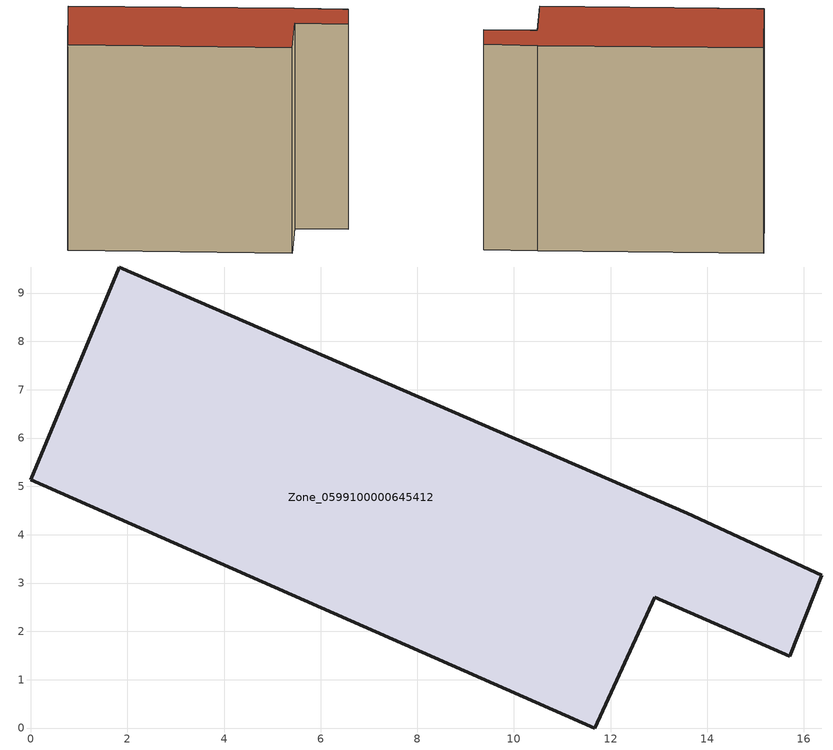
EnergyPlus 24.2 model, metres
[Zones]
Zone_0599100000645412
 floor ground (C_G): 13.59,4.44 16.37,3.16 15.71,1.49 12.91,2.71 11.67,0 0,5.14 1.83,9.54 z0
 wall outside (C_F): 1.83,9.54 0,5.14 11.67,0 12.91,2.71 15.71,1.49 16.37,3.16 13.59,4.44 1.83,9.54 z0:13.12
 roof outside (C_R): 13.59,4.44 1.83,9.54 0,5.14 11.67,0 12.91,2.71 15.71,1.49 16.37,3.16 z13.12
[BUILDING]
Pand.0599100000645412: North Axis=0; Terrain=City; Loads Convergence Tolerance Value=0.04; Temperature Convergence Tolerance Value=0.4; Solar Distribution=FullExterior; Maximum Number of Warmup Days=25; Minimum Number of Warmup Days=1
[Site:Location]
Rotterdam.The.Hague.AP_ZH_NLD Design_Conditions: Latitude=51.96; Longitude=4.45; Time Zone=1; Elevation=-4.5
[SITE:GROUNDTEMPERATURE:BUILDINGSURFACE]
18, 18, 18, 18, 18, 18, 18, 18, 18, 18, 18, 18
[MATERIAL] Thermal Absorptance=0.9; Solar Absorptance=0.7; Visible Absorptance=0.7
Name | Roughness | Thickness | Conductivity | Density | Specific Heat
G.TI.1946 | MediumSmooth | 0.15 | 1 | 540 | 1210
F.TI.1946 | Rough | 0.3 | 0.857143 | 1920 | 840
R.TI.1946 | MediumRough | 0.2 | 0.1 | 1500 | 1000
[CONSTRUCTION]
C_G: G.TI.1946
C_F: F.TI.1946
C_R: R.TI.1946
[ZONE]
Zone_0599100000645412: Type=1; Multiplier=1; Ceiling Height=Autocalculate; Volume=Autocalculate; Floor Area=autocalculate; Part of Total Floor Area=Yes
[ZONEINFILTRATION:DESIGNFLOWRATE]
Infil_Zone_0599100000645412: Zone or ZoneList or Space or SpaceList=Zone_0599100000645412; Schedule=AlwaysOn; Design Flow Rate Calculation Method=Flow/Area; Flow Rate per Floor Area=0.003; Constant Term Coefficient=1; Temperature Term Coefficient=0; Velocity Term Coefficient=0; Velocity Squared Term Coefficient=0
[HVACTEMPLATE:ZONE:IDEALLOADSAIRSYSTEM]
Zone_0599100000645412: Maximum Heating Supply Air Temperature=50; Minimum Cooling Supply Air Temperature=13; Maximum Heating Supply Air Humidity Ratio=0.0156; Minimum Cooling Supply Air Humidity Ratio=0.0077; Heating Limit=NoLimit; Cooling Limit=NoLimit; Dehumidification Control Type=ConstantSensibleHeatRatio; Cooling Sensible Heat Ratio=0.7; Dehumidification Setpoint=60; Humidification Control Type=None; Humidification Setpoint=30; Outdoor Air Method=None; Outdoor Air Flow Rate per Person=0.00944; Outdoor Air Flow Rate per Zone Floor Area=0; Outdoor Air Flow Rate per Zone=0; Demand Controlled Ventilation Type=None; Outdoor Air Economizer Type=NoEconomizer; Heat Recovery Type=None; Sensible Heat Recovery Effectiveness=0.7; Latent Heat Recovery Effectiveness=0.65
[ZONECONTROL:THERMOSTAT]
ThermostatControl_Zone_0599100000645412: Zone or ZoneList=Zone_0599100000645412; Control Type Schedule=DualSetpointControlType; Control 1=Thermostat_Zone_0599100000645412; Temperature Difference Between Cutout And Setpoint=0
[THERMOSTATSETPOINT:DUALSETPOINT]
Thermostat_Zone_0599100000645412: Heating Setpoint Temperature Schedule=HeatingSetpoint_Zone_0599100000645412; Cooling Setpoint Temperature Schedule=CoolingSetpoint_Zone_0599100000645412
[SCHEDULE:COMPACT]
HeatingSetpoint_Zone_0599100000645412: Through: 12/31, For: AllDays, Until: 24:00, 21
CoolingSetpoint_Zone_0599100000645412: Through: 12/31, For: AllDays, Until: 24:00, 24
DualSetpointControlType: Through: 12/31, For: AllDays, Until: 24:00, 4
AlwaysOn: Through: 12/31, For: AllDays, Until: 24:00, 1
